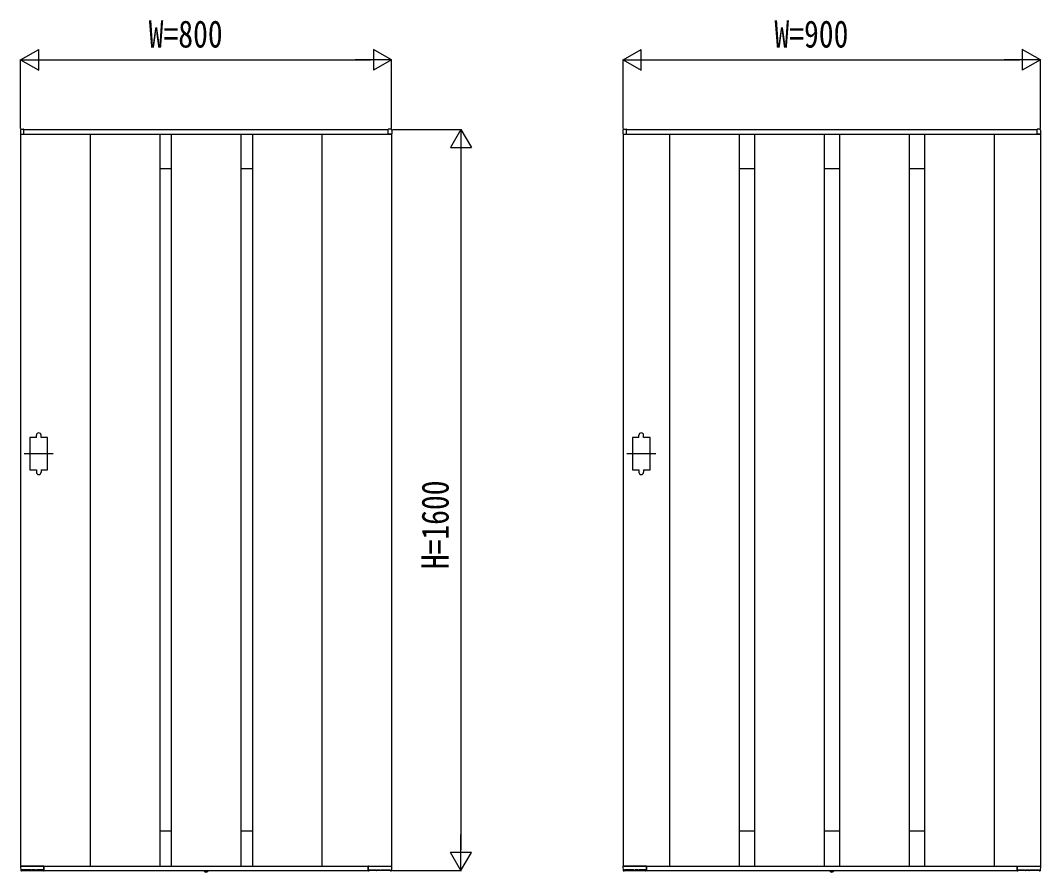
# Model space of a CAD drawing. Units: millimetres, scale not verified. Extents: x -8410 to 8410, y -5940 to 5940.
# Drawn here: x 690 to 2891, y -2354 to -515 of the extents above; entities that cross this region are included whole.
import ezdxf
from ezdxf.enums import TextEntityAlignment as Align

# ---------------------------------------------------------------- set-up
doc = ezdxf.new("R2010")
doc.units = ezdxf.units.MM
doc.header["$LTSCALE"] = 30
doc.layers.add('0-2_YKK_A1', color=4, linetype='Continuous')
doc.layers.add('0-3_YKK_D', color=6, linetype='Continuous')
doc.styles.add('ＭＳ ゴシック', font='')
doc.styles.get('ＭＳ ゴシック').set_extended_font_data('MS Gothic')

msp = doc.modelspace()

# ---------------------------------------------------------------- linework, layer by layer
at = {"layer": '0-2_YKK_A1'}
for p, q in [((689.54, -751.37), (689.54, -759.5)), ((690.04, -760), (690.04, -2340)), ((690.04, -760), (1490.04, -760)), ((690.04, -760), (696.74, -760)), ((690.95, -749.87), (696.51, -749.53)), ((696.74, -760), (696.74, -760)), ((697.04, -750), (1483.04, -750)), ((697.04, -760), (697.04, -750)), ((697.04, -759.7), (697.04, -750.03)), ((840.04, -760), (840.04, -2340)), ((990.04, -760), (990.04, -2340)), ((1015.04, -760), (1015.04, -2340)), ((1165.04, -760), (1165.04, -2340)), ((1190.04, -760), (1190.04, -2340)), ((1340.04, -760), (1340.04, -2340)), ((1483.04, -760), (1483.04, -750)), ((1483.04, -759.7), (1483.04, -750.03)), ((1490.04, -760), (1483.34, -760)), ((1483.34, -760), (1483.34, -760)), ((1489.13, -749.87), (1483.57, -749.53)), ((1490.04, -760), (1490.04, -2340)), ((1490.54, -751.37), (1490.54, -759.5)), ((1989.54, -751.37), (1989.54, -759.5)), ((1990.04, -760), (1990.04, -2340)), ((1990.04, -760), (2890.04, -760)), ((1990.04, -760), (1996.74, -760)), ((1990.95, -749.87), (1996.51, -749.53)), ((1996.74, -760), (1996.74, -760)), ((1997.04, -750), (2883.04, -750)), ((1997.04, -760), (1997.04, -750)), ((1997.04, -759.7), (1997.04, -750.03)), ((2090.04, -760), (2090.04, -2340)), ((2240.04, -760), (2240.04, -2340)), ((2273.34, -760), (2273.34, -2340)), ((2423.34, -760), (2423.34, -2340)), ((2456.74, -760), (2456.74, -2340)), ((2606.74, -760), (2606.74, -2340)), ((2640.04, -760), (2640.04, -2340)), ((2790.04, -760), (2790.04, -2340)), ((2883.04, -760), (2883.04, -750)), ((2883.04, -759.7), (2883.04, -750.03)), ((2890.04, -760), (2883.34, -760)), ((2883.34, -760), (2883.34, -760)), ((2889.13, -749.87), (2883.57, -749.53)), ((2890.04, -760), (2890.04, -2340)), ((2890.54, -751.37), (2890.54, -759.5)), ((1015.04, -835), (990.04, -835)), ((1190.04, -835), (1165.04, -835)), ((2273.34, -835), (2240.04, -835)), ((2456.74, -835), (2423.34, -835)), ((2640.04, -835), (2606.74, -835)), ((724.04, -1415), (724.04, -1410)), ((734.04, -1415), (734.04, -1410)), ((2024.04, -1415), (2024.04, -1410)), ((2034.04, -1415), (2034.04, -1410)), ((760.54, -1450), (697.54, -1450)), ((2060.54, -1450), (1997.54, -1450)), ((724.04, -1485), (724.04, -1490)), ((734.04, -1485), (734.04, -1490)), ((2024.04, -1485), (2024.04, -1490)), ((2034.04, -1485), (2034.04, -1490)), ((1015.04, -2265), (990.04, -2265)), ((1190.04, -2265), (1165.04, -2265)), ((2273.34, -2265), (2240.04, -2265)), ((2456.74, -2265), (2423.34, -2265)), ((2640.04, -2265), (2606.74, -2265)), ((689.57, -2340.53), (690.15, -2350.03)), ((690.04, -2340), (1490.04, -2340)), ((739.74, -2340), (690.07, -2340)), ((691.4, -2350.5), (690.65, -2350.5)), ((692.44, -2349.5), (737.91, -2349.5)), ((712.83, -2347.9), (692.96, -2347.9)), ((713.15, -2348.19), (713.16, -2349.01)), ((714.88, -2349.01), (714.9, -2348.19)), ((721.87, -2347.9), (715.21, -2347.9)), ((722.18, -2348.19), (722.2, -2349.01)), ((723.92, -2349.01), (723.93, -2348.19)), ((737.87, -2347.9), (724.25, -2347.9)), ((734.14, -2347.9), (734.16, -2349.01)), ((738.18, -2348.19), (738.21, -2349.99)), ((739.54, -2350.48), (738.71, -2350.48)), ((740.04, -2340), (740.04, -2350)), ((740.04, -2349.98), (740.04, -2340.3)), ((740.04, -2350), (1440.04, -2350)), ((1086.13, -2350.5), (1086.22, -2350)), ((1086.13, -2350.5), (1086.3, -2351.47)), ((1086.13, -2350.5), (1093.95, -2350.5)), ((1086.22, -2350), (1093.86, -2350)), ((1090.04, -2354.2), (1090.04, -2350)), ((1093.95, -2350.5), (1093.78, -2351.47)), ((1093.95, -2350.5), (1093.86, -2350)), ((1440.04, -2340), (1440.04, -2350)), ((1440.04, -2349.98), (1440.04, -2340.3)), ((1440.34, -2340), (1490.01, -2340)), ((1440.54, -2350.48), (1441.37, -2350.48)), ((1441.9, -2348.19), (1441.87, -2349.99)), ((1487.64, -2349.5), (1442.17, -2349.5)), ((1442.21, -2347.9), (1455.83, -2347.9)), ((1445.94, -2347.9), (1445.92, -2349.01)), ((1456.16, -2349.01), (1456.15, -2348.19)), ((1457.9, -2348.19), (1457.88, -2349.01)), ((1458.21, -2347.9), (1464.87, -2347.9)), ((1465.2, -2349.01), (1465.18, -2348.19)), ((1466.93, -2348.19), (1466.92, -2349.01)), ((1467.25, -2347.9), (1487.12, -2347.9)), ((1488.68, -2350.5), (1489.43, -2350.5)), ((1490.51, -2340.53), (1489.93, -2350.03)), ((1989.57, -2340.53), (1990.15, -2350.03)), ((1990.04, -2340), (2890.04, -2340)), ((2039.74, -2340), (1990.07, -2340)), ((1991.4, -2350.5), (1990.65, -2350.5)), ((1992.44, -2349.5), (2037.91, -2349.5)), ((2012.83, -2347.9), (1992.96, -2347.9)), ((2013.15, -2348.19), (2013.16, -2349.01)), ((2014.88, -2349.01), (2014.9, -2348.19)), ((2021.87, -2347.9), (2015.21, -2347.9)), ((2022.18, -2348.19), (2022.2, -2349.01)), ((2023.92, -2349.01), (2023.93, -2348.19)), ((2037.87, -2347.9), (2024.25, -2347.9)), ((2034.14, -2347.9), (2034.16, -2349.01)), ((2038.18, -2348.19), (2038.21, -2349.99)), ((2039.54, -2350.48), (2038.71, -2350.48)), ((2040.04, -2340), (2040.04, -2350)), ((2040.04, -2349.98), (2040.04, -2340.3)), ((2040.04, -2350), (2840.04, -2350)), ((2436.13, -2350.5), (2436.22, -2350)), ((2436.13, -2350.5), (2436.3, -2351.47)), ((2436.13, -2350.5), (2443.95, -2350.5)), ((2436.22, -2350), (2443.86, -2350)), ((2440.04, -2354.2), (2440.04, -2350)), ((2443.95, -2350.5), (2443.78, -2351.47)), ((2443.95, -2350.5), (2443.86, -2350)), ((2840.04, -2340), (2840.04, -2350)), ((2840.04, -2349.98), (2840.04, -2340.3)), ((2840.34, -2340), (2890.01, -2340)), ((2840.54, -2350.48), (2841.37, -2350.48)), ((2841.9, -2348.19), (2841.87, -2349.99)), ((2887.64, -2349.5), (2842.17, -2349.5)), ((2842.21, -2347.9), (2855.83, -2347.9)), ((2845.94, -2347.9), (2845.92, -2349.01)), ((2856.16, -2349.01), (2856.15, -2348.19)), ((2857.9, -2348.19), (2857.88, -2349.01)), ((2858.21, -2347.9), (2864.87, -2347.9)), ((2865.2, -2349.01), (2865.18, -2348.19)), ((2866.93, -2348.19), (2866.92, -2349.01)), ((2867.25, -2347.9), (2887.12, -2347.9)), ((2888.68, -2350.5), (2889.43, -2350.5)), ((2890.51, -2340.53), (2889.93, -2350.03))]:
    msp.add_line(p, q, dxfattribs=at)
for points in [[(724.04, -1415), (710.04, -1415), (710.04, -1485), (724.04, -1485)], [(734.04, -1485), (748.04, -1485), (748.04, -1415), (734.04, -1415)], [(2024.04, -1415), (2010.04, -1415), (2010.04, -1485), (2024.04, -1485)], [(2034.04, -1485), (2048.04, -1485), (2048.04, -1415), (2034.04, -1415)], [(692.36, -2349.59), (692.2, -2349.73), (692.04, -2349.84), (691.9, -2349.95)], [(692.65, -2348.17), (692.59, -2348.71), (692.53, -2349.26)], [(713.15, -2348.19), (713.14, -2348.15), (713.13, -2348.1), (713.11, -2348.05), (713.08, -2348.01), (713.03, -2347.96), (712.95, -2347.92), (712.83, -2347.9)], [(715.21, -2347.9), (715.08, -2347.93), (715, -2347.98), (714.95, -2348.03), (714.92, -2348.09), (714.91, -2348.14), (714.9, -2348.19)], [(722.18, -2348.19), (722.18, -2348.15), (722.17, -2348.1), (722.14, -2348.05), (722.11, -2348.01), (722.06, -2347.96), (721.99, -2347.92), (721.87, -2347.9)], [(724.25, -2347.9), (724.11, -2347.93), (724.03, -2347.98), (723.99, -2348.03), (723.96, -2348.09), (723.94, -2348.14), (723.93, -2348.19)], [(738.18, -2348.19), (738.18, -2348.15), (738.17, -2348.1), (738.14, -2348.05), (738.11, -2348.01), (738.06, -2347.96), (737.99, -2347.92), (737.87, -2347.9)], [(1087.74, -2352.58), (1088.89, -2350.26), (1090.04, -2349.65)], [(1092.34, -2352.58), (1091.18, -2350.26), (1090.04, -2349.65)], [(1441.9, -2348.19), (1441.9, -2348.15), (1441.91, -2348.1), (1441.94, -2348.05), (1441.97, -2348.01), (1442.02, -2347.96), (1442.09, -2347.92), (1442.21, -2347.9)], [(1455.83, -2347.9), (1455.97, -2347.93), (1456.04, -2347.98), (1456.09, -2348.03), (1456.12, -2348.09), (1456.14, -2348.14), (1456.15, -2348.19)], [(1457.9, -2348.19), (1457.9, -2348.15), (1457.91, -2348.1), (1457.94, -2348.05), (1457.97, -2348.01), (1458.02, -2347.96), (1458.09, -2347.92), (1458.21, -2347.9)], [(1464.87, -2347.9), (1465, -2347.93), (1465.08, -2347.98), (1465.13, -2348.03), (1465.16, -2348.09), (1465.17, -2348.14), (1465.18, -2348.19)], [(1466.93, -2348.19), (1466.94, -2348.15), (1466.95, -2348.1), (1466.97, -2348.05), (1467, -2348.01), (1467.05, -2347.96), (1467.13, -2347.92), (1467.25, -2347.9)], [(1487.43, -2348.17), (1487.49, -2348.71), (1487.54, -2349.26)], [(1487.72, -2349.59), (1487.88, -2349.73), (1488.03, -2349.84), (1488.18, -2349.95)], [(1992.36, -2349.59), (1992.2, -2349.73), (1992.04, -2349.84), (1991.9, -2349.95)], [(1992.65, -2348.17), (1992.59, -2348.71), (1992.53, -2349.26)], [(2013.15, -2348.19), (2013.14, -2348.15), (2013.13, -2348.1), (2013.11, -2348.05), (2013.08, -2348.01), (2013.03, -2347.96), (2012.95, -2347.92), (2012.83, -2347.9)], [(2015.21, -2347.9), (2015.08, -2347.93), (2015, -2347.98), (2014.95, -2348.03), (2014.92, -2348.09), (2014.91, -2348.14), (2014.9, -2348.19)], [(2022.18, -2348.19), (2022.18, -2348.15), (2022.17, -2348.1), (2022.14, -2348.05), (2022.11, -2348.01), (2022.06, -2347.96), (2021.99, -2347.92), (2021.87, -2347.9)], [(2024.25, -2347.9), (2024.11, -2347.93), (2024.03, -2347.98), (2023.99, -2348.03), (2023.96, -2348.09), (2023.94, -2348.14), (2023.93, -2348.19)], [(2038.18, -2348.19), (2038.18, -2348.15), (2038.17, -2348.1), (2038.14, -2348.05), (2038.11, -2348.01), (2038.06, -2347.96), (2037.99, -2347.92), (2037.87, -2347.9)], [(2437.74, -2352.58), (2438.89, -2350.26), (2440.04, -2349.65)], [(2442.34, -2352.58), (2441.18, -2350.26), (2440.04, -2349.65)], [(2841.9, -2348.19), (2841.9, -2348.15), (2841.91, -2348.1), (2841.94, -2348.05), (2841.97, -2348.01), (2842.02, -2347.96), (2842.09, -2347.92), (2842.21, -2347.9)], [(2855.83, -2347.9), (2855.97, -2347.93), (2856.04, -2347.98), (2856.09, -2348.03), (2856.12, -2348.09), (2856.14, -2348.14), (2856.15, -2348.19)], [(2857.9, -2348.19), (2857.9, -2348.15), (2857.91, -2348.1), (2857.94, -2348.05), (2857.97, -2348.01), (2858.02, -2347.96), (2858.09, -2347.92), (2858.21, -2347.9)], [(2864.87, -2347.9), (2865, -2347.93), (2865.08, -2347.98), (2865.13, -2348.03), (2865.16, -2348.09), (2865.17, -2348.14), (2865.18, -2348.19)], [(2866.93, -2348.19), (2866.94, -2348.15), (2866.95, -2348.1), (2866.97, -2348.05), (2867, -2348.01), (2867.05, -2347.96), (2867.13, -2347.92), (2867.25, -2347.9)], [(2887.43, -2348.17), (2887.49, -2348.71), (2887.54, -2349.26)], [(2887.72, -2349.59), (2887.88, -2349.73), (2888.03, -2349.84), (2888.18, -2349.95)]]:
    msp.add_lwpolyline(points, dxfattribs=at)
for centre, radius, start, end in [((691.04, -751.37), 1.5, 93.5, 180), ((690.04, -759.5), 0.5, 180, 270), ((696.54, -750.03), 0.5, 0, 93.5), ((696.74, -759.7), 0.3, 270, 0), ((1483.54, -750.03), 0.5, 86.5, 180), ((1483.34, -759.7), 0.3, 180, 270), ((1489.04, -751.37), 1.5, 0, 86.5), ((1490.04, -759.5), 0.5, 270, 0), ((1991.04, -751.37), 1.5, 93.5, 180), ((1990.04, -759.5), 0.5, 180, 270), ((1996.54, -750.03), 0.5, 0, 93.5), ((1996.74, -759.7), 0.3, 270, 0), ((2883.54, -750.03), 0.5, 86.5, 180), ((2883.34, -759.7), 0.3, 180, 270), ((2889.04, -751.37), 1.5, 0, 86.5), ((2890.04, -759.5), 0.5, 270, 0), ((729.04, -1410), 5, 0, 180), ((2029.04, -1410), 5, 0, 180), ((729.04, -1490), 5, 180, 0), ((2029.04, -1490), 5, 180, 0), ((690.07, -2340.5), 0.5, 90, 183.5), ((690.65, -2350), 0.5, 183.5, 269.34277), ((691.4, -2350), 0.5, 269.32461, 6.10118), ((692.04, -2349.21), 0.496, 309.83566, 354.1935), ((692.95, -2348.2), 0.3, 90, 174.0064), ((713.66, -2349), 0.5, 181, 270), ((714.38, -2349), 0.5, 270, 359), ((722.7, -2349), 0.5, 181, 270), ((723.42, -2349), 0.5, 270, 359), ((734.66, -2349), 0.5, 181, 270), ((737.91, -2349.8), 0.3, 1, 90), ((738.71, -2349.98), 0.5, 181.0014, 270.00152), ((739.54, -2349.98), 0.5, 270, 0), ((739.74, -2340.3), 0.3, 0, 90), ((1087.19, -2351.32), 0.9, 190, 239.36409), ((1090.04, -2346.5), 6.5, 239.36409, 300.63591), ((1092.89, -2351.32), 0.9, 300.63591, 350), ((1440.34, -2340.3), 0.3, 90, 180), ((1440.54, -2349.98), 0.5, 180, 270), ((1441.37, -2349.98), 0.5, 269.99848, 358.9986), ((1442.17, -2349.8), 0.3, 90, 179), ((1445.42, -2349), 0.5, 270, 359), ((1456.66, -2349), 0.5, 181, 270), ((1457.38, -2349), 0.5, 270, 359), ((1465.7, -2349), 0.5, 181, 270), ((1466.42, -2349), 0.5, 270, 359), ((1487.13, -2348.2), 0.3, 5.9936, 90), ((1488.04, -2349.21), 0.496, 185.8065, 230.16434), ((1488.68, -2350), 0.5, 173.89882, 270.67539), ((1489.43, -2350), 0.5, 270.65723, 356.5), ((1490.01, -2340.5), 0.5, 356.5, 90), ((1990.07, -2340.5), 0.5, 90, 183.5), ((1990.65, -2350), 0.5, 183.5, 269.34277), ((1991.4, -2350), 0.5, 269.32461, 6.10118), ((1992.04, -2349.21), 0.496, 309.83566, 354.1935), ((1992.95, -2348.2), 0.3, 90, 174.0064), ((2013.66, -2349), 0.5, 181, 270), ((2014.38, -2349), 0.5, 270, 359), ((2022.7, -2349), 0.5, 181, 270), ((2023.42, -2349), 0.5, 270, 359), ((2034.66, -2349), 0.5, 181, 270), ((2037.91, -2349.8), 0.3, 1, 90), ((2038.71, -2349.98), 0.5, 181.0014, 270.00152), ((2039.54, -2349.98), 0.5, 270, 0), ((2039.74, -2340.3), 0.3, 0, 90), ((2437.19, -2351.32), 0.9, 190, 239.36409), ((2440.04, -2346.5), 6.5, 239.36409, 300.63591), ((2442.89, -2351.32), 0.9, 300.63591, 350), ((2840.34, -2340.3), 0.3, 90, 180), ((2840.54, -2349.98), 0.5, 180, 270), ((2841.37, -2349.98), 0.5, 269.99848, 358.9986), ((2842.17, -2349.8), 0.3, 90, 179), ((2845.42, -2349), 0.5, 270, 359), ((2856.66, -2349), 0.5, 181, 270), ((2857.38, -2349), 0.5, 270, 359), ((2865.7, -2349), 0.5, 181, 270), ((2866.42, -2349), 0.5, 270, 359), ((2887.13, -2348.2), 0.3, 5.9936, 90), ((2888.04, -2349.21), 0.496, 185.8065, 230.16434), ((2888.68, -2350), 0.5, 173.89882, 270.67539), ((2889.43, -2350), 0.5, 270.65723, 356.5), ((2890.01, -2340.5), 0.5, 356.5, 90)]:
    msp.add_arc(centre, radius, start, end, dxfattribs=at)
at = {"layer": '0-3_YKK_D'}
for p, q in [((690.04, -600), (729.01, -577.5)), ((729.01, -622.5), (729.01, -577.5)), ((1490.04, -600), (1451.07, -577.5)), ((1451.07, -577.5), (1451.07, -622.5)), ((1990.04, -600), (2029.01, -577.5)), ((2029.01, -622.5), (2029.01, -577.5)), ((2890.04, -600), (2851.07, -577.5)), ((2851.07, -577.5), (2851.07, -622.5)), ((690.04, -748), (690.04, -599)), ((690.04, -600), (729.01, -622.5)), ((690.04, -600), (767.98, -600)), ((735.04, -600), (1445.04, -600)), ((1490.04, -600), (1412.1, -600)), ((1490.04, -600), (1451.07, -622.5)), ((1490.04, -748), (1490.04, -599)), ((1990.04, -748), (1990.04, -599)), ((1990.04, -600), (2029.01, -622.5)), ((1990.04, -600), (2067.98, -600)), ((2035.04, -600), (2845.04, -600)), ((2890.04, -600), (2812.1, -600)), ((2890.04, -600), (2851.07, -622.5)), ((2890.04, -748), (2890.04, -599)), ((1492.04, -750), (1641.04, -750)), ((1640.04, -750), (1617.54, -788.97)), ((1640.04, -750), (1662.54, -788.97)), ((1640.04, -750), (1640.04, -827.94)), ((1617.54, -788.97), (1662.54, -788.97)), ((1640.04, -795), (1640.04, -2305)), ((1640.04, -2350), (1640.04, -2272.06)), ((1640.04, -2350), (1617.54, -2311.03)), ((1662.54, -2311.03), (1617.54, -2311.03)), ((1640.04, -2350), (1662.54, -2311.03)), ((1492.04, -2350), (1641.04, -2350))]:
    msp.add_line(p, q, dxfattribs=at)

# ---------------------------------------------------------------- texts
at = {"layer": '0-3_YKK_D', "style": 'ＭＳ ゴシック', "width": 0.8}
for s, p in [('W=800', (966.31, -591)), ('W=900', (2316.31, -591))]:
    msp.add_text(s, height=58.65, dxfattribs=at).set_placement(p, align=Align.BOTTOM_LEFT)
msp.add_text('H=1600', height=58.65, rotation=90, dxfattribs=at).set_placement((1631.04, -1699.33), align=Align.BOTTOM_LEFT)

doc.saveas('drawing.dxf')
